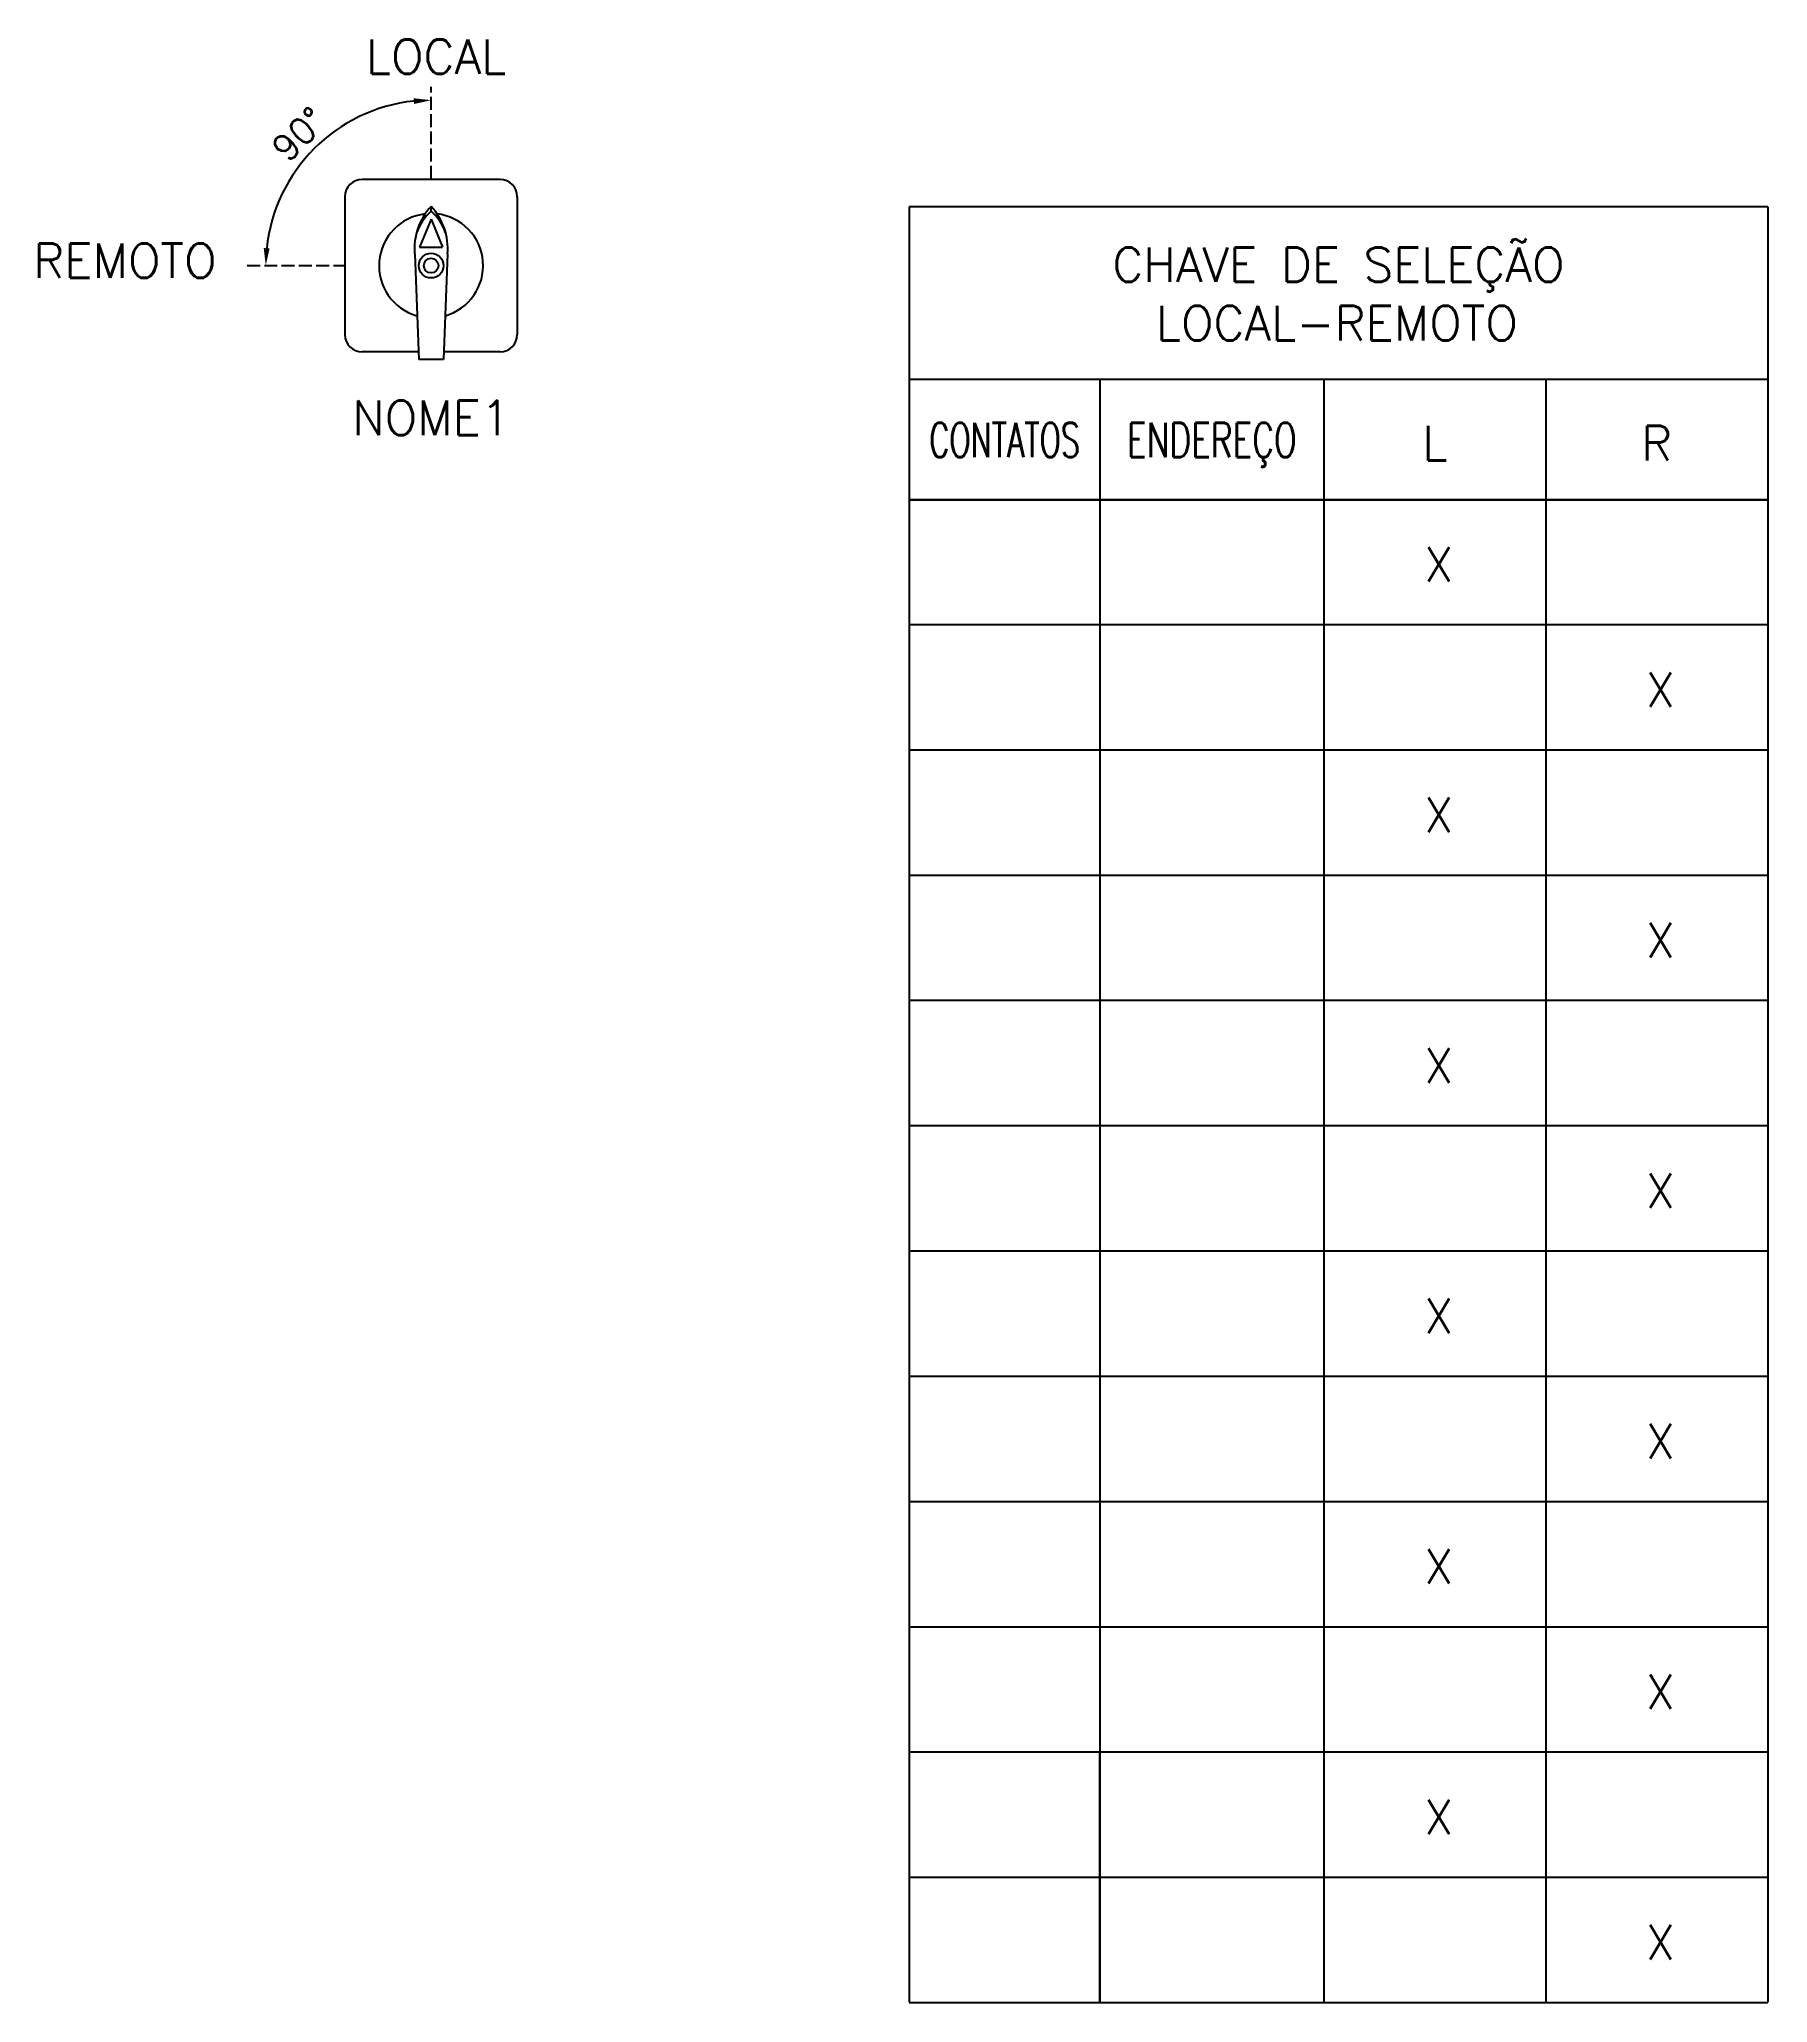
# Model space of a CAD drawing. Header units: millimetres. Extents: x 2331 to 2431, y 1847 to 1961.
import ezdxf
from ezdxf.enums import TextEntityAlignment as Align

# ---------------------------------------------------------------- set-up
doc = ezdxf.new("R2010")
doc.units = ezdxf.units.MM
doc.linetypes.add('USTATION2', pattern=[1, 0.75, -0.25])
doc.styles.add('ROMANS', font='romans')

msp = doc.modelspace()

# ---------------------------------------------------------------- linework, layer by layer
at = {"linetype": 'USTATION2'}
for p, q in [((2353.96, 1953.04), (2353.96, 1958.38)), ((2343.29, 1948), (2348.96, 1948))]:
    msp.add_line(p, q, dxfattribs=at)
at = {"linetype": 'Continuous'}
for p, q in [((2357.96, 1953), (2349.96, 1953)), ((2348.96, 1952), (2348.96, 1944)), ((2353.96, 1951.15), (2353.96, 1951.43)), ((2358.96, 1952), (2358.96, 1944)), ((2381.69, 1951.42), (2381.69, 1847.25)), ((2431.49, 1951.42), (2381.69, 1951.42)), ((2431.49, 1951.42), (2431.49, 1847.25)), ((2353.96, 1950.69), (2353.28, 1949.07)), ((2353.96, 1950.69), (2354.63, 1949.07)), ((2353.28, 1949.07), (2354.63, 1949.07)), ((2353.01, 1948.68), (2353.25, 1942.55)), ((2354.91, 1948.68), (2354.67, 1942.55)), ((2353.23, 1943), (2349.96, 1943)), ((2354.67, 1942.55), (2353.25, 1942.55)), ((2357.96, 1943), (2354.68, 1943)), ((2381.69, 1941.42), (2431.49, 1941.42)), ((2392.75, 1941.42), (2392.75, 1861.79)), ((2405.75, 1941.42), (2405.75, 1847.22)), ((2431.49, 1941.42), (2431.49, 1861.79)), ((2381.69, 1934.42), (2431.49, 1934.42)), ((2392.75, 1926.89), (2392.75, 1847.25)), ((2431.49, 1926.89), (2431.49, 1847.25))]:
    msp.add_line(p, q, dxfattribs=at)
for p, q in [((2392.75, 1941.42), (2405.75, 1941.42)), ((2405.75, 1941.42), (2418.62, 1941.42)), ((2418.62, 1941.42), (2418.62, 1847.22)), ((2418.62, 1941.42), (2431.49, 1941.42)), ((2381.69, 1934.42), (2381.69, 1930.7)), ((2431.49, 1934.42), (2381.69, 1934.42)), ((2431.49, 1927.16), (2381.69, 1927.16)), ((2431.49, 1919.89), (2381.69, 1919.89)), ((2431.49, 1912.62), (2381.69, 1912.62)), ((2431.49, 1905.36), (2381.69, 1905.36)), ((2431.49, 1898.09), (2381.69, 1898.09)), ((2431.49, 1890.82), (2381.69, 1890.82)), ((2431.49, 1883.56), (2381.69, 1883.56)), ((2431.49, 1876.29), (2381.69, 1876.29)), ((2431.49, 1869.02), (2381.69, 1869.02)), ((2431.49, 1861.76), (2381.69, 1861.76)), ((2392.75, 1847.25), (2392.75, 1861.79)), ((2431.49, 1854.49), (2381.69, 1854.49)), ((2431.49, 1847.22), (2381.69, 1847.22))]:
    msp.add_line(p, q)
for radius in [0.716, 0.425]:
    msp.add_circle((2353.96, 1948), radius, dxfattribs=at)
msp.add_arc((2353.96, 1948.01), 9.59, 95.9773, 174.0227)
for centre, radius, start, end in [((2349.96, 1952), 1, 90, 180), ((2357.96, 1952), 1, 0, 90), ((2356.62, 1948.97), 3.63, 137.2069, 184.6062), ((2351.3, 1948.97), 3.63, 355.3938, 42.7931), ((2353.96, 1948), 3.02, 96.6453, 253.9286), ((2355.88, 1948.95), 2.92, 131.0298, 160.9513), ((2352.04, 1948.95), 2.92, 19.0487, 48.9702), ((2353.96, 1948), 3.02, 285.8821, 83.5532), ((2349.96, 1944), 1, 180, 270), ((2357.96, 1944), 1, 270, 0)]:
    msp.add_arc(centre, radius, start, end, dxfattribs=at)
for points in [[(2352.97, 1957.38), (2352.95, 1957.71), (2353.96, 1957.6)], [(2344.25, 1949.02), (2344.59, 1949), (2344.37, 1948.01)]]:
    msp.add_solid(points)

# ---------------------------------------------------------------- texts
at = {"linetype": 'Continuous', "style": 'ROMANS'}
for s, p in [('LOCAL', (2354.25, 1959.13)), ('L', (2412.19, 1936.7)), ('R', (2425.05, 1936.7))]:
    msp.add_text(s, height=2, dxfattribs=at).set_placement(p, align=Align.CENTER)
msp.add_text('REMOTO', height=2, dxfattribs=at).set_placement((2330.89, 1947.29))
at = {"color": 7, "linetype": 'Continuous', "style": 'ROMANS'}
for s, p in [('CHAVE DE SELEÇÃO', (2406.59, 1947.06)), ('LOCAL-REMOTO', (2406.5, 1943.66))]:
    msp.add_text(s, height=2, dxfattribs=at).set_placement(p, align=Align.CENTER)
at = {"linetype": 'Continuous', "style": 'ROMANS', "width": 0.65}
msp.add_text('CONTATOS', height=2, dxfattribs=at).set_placement((2387.23, 1937.89), align=Align.MIDDLE_CENTER)
at = {"linetype": 'Continuous', "style": 'ROMANS', "width": 0.7}
msp.add_text('ENDEREÇO', height=2, dxfattribs=at).set_placement((2399.25, 1936.89), align=Align.CENTER)
at = {"linetype": 'Continuous', "style": 'ROMANS'}
for p in [(2412.41, 1930.67), (2425.27, 1923.4), (2412.41, 1916.14), (2425.27, 1908.87), (2412.41, 1901.6), (2425.27, 1894.34), (2412.41, 1887.07), (2425.27, 1879.8), (2412.41, 1872.54), (2425.27, 1865.27), (2412.41, 1858), (2425.27, 1850.74)]:
    msp.add_text('X', height=2, dxfattribs=at).set_placement(p, align=Align.MIDDLE_CENTER)
at = {"insert": (2346.3, 1955.63), "char_height": 1.5, "attachment_point": 5, "rotation": 45, "style": 'ROMANS'}
msp.add_mtext('\\A1;90°', dxfattribs=at)
at = {"style": 'ROMANS'}
msp.add_attdef('NOME1', text='', height=2, dxfattribs=at).set_placement((2353.97, 1939.17), align=Align.MIDDLE_CENTER)

doc.saveas('drawing.dxf')
